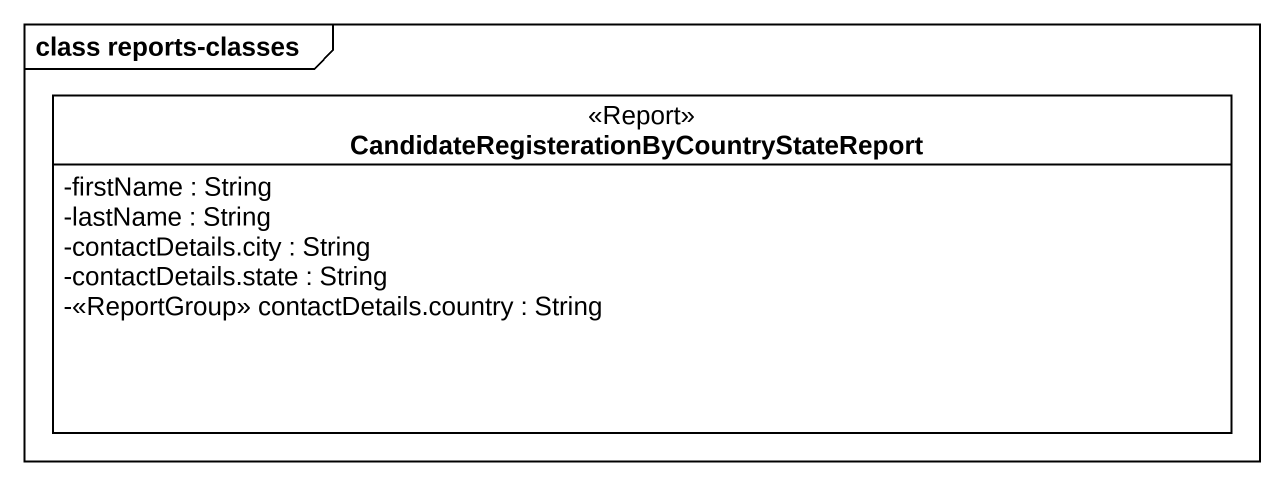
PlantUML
@startuml
mainframe class reports-classes
hide circle
hide empty members
skinparam classAttributeIconSize 0
class "CandidateRegisterationByCountryStateReport" as CandidateRegisterationByCoun <<Report>> {
  -firstName : String
  -lastName : String
  -contactDetails.city : String
  -contactDetails.state : String
  -<<ReportGroup>> contactDetails.country : String
}
@enduml
